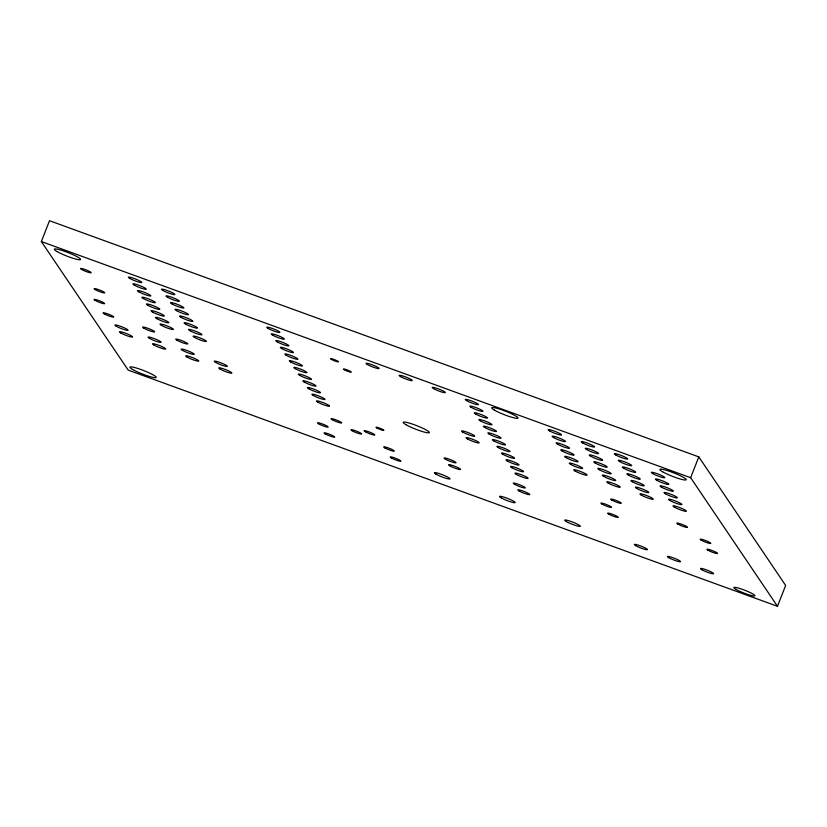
<?xml version="1.0" encoding="UTF-8"?>
<svg xmlns="http://www.w3.org/2000/svg" width="827" height="827" viewBox="0 0 827 827"><rect width="100%" height="100%" fill="white"/><g stroke="black" fill="none" stroke-linecap="round" stroke-linejoin="round"><path stroke-width="1.24" d="M41.35 241.556L49.517 220.716L698.794 456.876L785.65 585.444L777.483 606.284L128.206 370.124L41.35 241.556L690.638 477.706L777.483 606.284M690.638 477.706L698.794 456.876M665.404 493.771A7.164 0.93 21.4 0 0 676.868 497.937A7.164 0.93 21.4 0 0 669.777 493.843A7.164 0.93 21.4 0 0 665.404 493.771M57.053 251.553A14.1 1.84 21.4 0 0 79.619 259.761A14.1 1.84 21.4 0 0 65.674 251.697A14.1 1.84 21.4 0 0 57.053 251.553M619.733 461.59A7.164 0.93 21.4 0 0 631.197 465.756A7.164 0.93 21.4 0 0 624.116 461.662A7.164 0.93 21.4 0 0 619.733 461.59M662.654 471.814A14.1 1.84 21.4 0 0 685.221 480.022A14.1 1.84 21.4 0 0 671.276 471.959A14.1 1.84 21.4 0 0 662.654 471.814M608.238 483.092A7.164 0.93 21.4 0 0 619.702 487.268A7.164 0.93 21.4 0 0 612.621 483.164A7.164 0.93 21.4 0 0 608.238 483.092M286.173 355.238A7.05 0.92 21.4 0 0 297.451 359.342A7.05 0.92 21.4 0 0 290.473 355.31A7.05 0.92 21.4 0 0 286.173 355.238M143.36 298.557A7.164 0.93 21.4 0 0 154.825 302.723A7.164 0.93 21.4 0 0 147.744 298.63A7.164 0.93 21.4 0 0 143.36 298.557M501.152 497.844A8.425 1.096 21.4 0 0 514.621 502.744A8.425 1.096 21.4 0 0 506.3 497.937A8.425 1.096 21.4 0 0 501.152 497.844M511.82 467.689A7.05 0.92 21.4 0 0 523.109 471.793A7.05 0.92 21.4 0 0 516.131 467.762A7.05 0.92 21.4 0 0 511.82 467.689M701.286 540.207A5.727 0.744 21.4 0 0 710.455 543.535A5.727 0.744 21.4 0 0 704.79 540.269A5.727 0.744 21.4 0 0 701.286 540.207M582.653 442.921A7.164 0.93 21.4 0 0 594.106 447.087A7.164 0.93 21.4 0 0 587.025 442.993A7.164 0.93 21.4 0 0 582.653 442.921M668.785 557.687A7.05 0.92 21.4 0 0 680.073 561.791A7.05 0.92 21.4 0 0 673.095 557.76A7.05 0.92 21.4 0 0 668.785 557.687M132.671 369.504A14.1 1.84 21.4 0 0 155.238 377.712A14.1 1.84 21.4 0 0 141.293 369.648A14.1 1.84 21.4 0 0 132.671 369.504M736.102 589.455A11.289 1.468 21.4 0 0 754.162 596.019A11.289 1.468 21.4 0 0 742.997 589.568A11.289 1.468 21.4 0 0 736.102 589.455M405.881 424.664A14.1 1.84 21.4 0 0 428.448 432.872A14.1 1.84 21.4 0 0 414.492 424.809A14.1 1.84 21.4 0 0 405.881 424.664M494.463 410.151A14.1 1.84 21.4 0 0 517.03 418.359A14.1 1.84 21.4 0 0 503.085 410.295A14.1 1.84 21.4 0 0 494.463 410.151M331.4 359.425A4.228 0.548 21.4 0 0 338.171 361.885A4.228 0.548 21.4 0 0 333.994 359.466A4.228 0.548 21.4 0 0 331.4 359.425M344.249 369.731A4.228 0.548 21.4 0 0 351.01 372.191A4.228 0.548 21.4 0 0 346.833 369.772A4.228 0.548 21.4 0 0 344.249 369.731M376.833 427.972A4.228 0.548 21.4 0 0 383.604 430.433A4.228 0.548 21.4 0 0 379.417 428.014A4.228 0.548 21.4 0 0 376.833 427.972M566.299 521.537A8.425 1.096 21.4 0 0 579.768 526.437A8.425 1.096 21.4 0 0 571.436 521.63A8.425 1.096 21.4 0 0 566.299 521.537M436.005 474.15A8.425 1.096 21.4 0 0 449.474 479.05A8.425 1.096 21.4 0 0 441.153 474.243A8.425 1.096 21.4 0 0 436.005 474.15M514.528 484.25A6.451 0.837 21.4 0 0 524.845 488.002A6.451 0.837 21.4 0 0 518.467 484.312A6.451 0.837 21.4 0 0 514.528 484.25M519.046 490.949A6.451 0.837 21.4 0 0 529.352 494.701A6.451 0.837 21.4 0 0 522.984 491.021A6.451 0.837 21.4 0 0 519.046 490.949M701.875 569.72A7.05 0.92 21.4 0 0 713.163 573.824A7.05 0.92 21.4 0 0 706.186 569.793A7.05 0.92 21.4 0 0 701.875 569.72M635.694 545.655A7.05 0.92 21.4 0 0 646.972 549.759A7.05 0.92 21.4 0 0 640.005 545.727A7.05 0.92 21.4 0 0 635.694 545.655M384.793 447.872A5.727 0.744 21.4 0 0 393.952 451.201A5.727 0.744 21.4 0 0 388.297 447.934A5.727 0.744 21.4 0 0 384.793 447.872M318.612 423.796A5.727 0.744 21.4 0 0 327.771 427.135A5.727 0.744 21.4 0 0 322.106 423.858A5.727 0.744 21.4 0 0 318.612 423.796M391.347 457.941A5.727 0.744 21.4 0 0 400.516 461.27A5.727 0.744 21.4 0 0 394.851 458.003A5.727 0.744 21.4 0 0 391.347 457.941M325.166 433.865A5.727 0.744 21.4 0 0 334.325 437.204A5.727 0.744 21.4 0 0 328.66 433.927A5.727 0.744 21.4 0 0 325.166 433.865M104.181 313.815A5.727 0.744 21.4 0 0 113.34 317.154A5.727 0.744 21.4 0 0 107.675 313.878A5.727 0.744 21.4 0 0 104.181 313.815M95.146 300.408A5.727 0.744 21.4 0 0 104.305 303.736A5.727 0.744 21.4 0 0 98.64 300.47A5.727 0.744 21.4 0 0 95.146 300.408M611.784 500.056A5.727 0.744 21.4 0 0 620.943 503.385A5.727 0.744 21.4 0 0 615.278 500.118A5.727 0.744 21.4 0 0 611.784 500.056M677.964 524.132A5.727 0.744 21.4 0 0 687.134 527.461A5.727 0.744 21.4 0 0 681.469 524.184A5.727 0.744 21.4 0 0 677.964 524.132M570.661 464.392A7.164 0.93 21.4 0 0 582.125 468.568A7.164 0.93 21.4 0 0 575.034 464.464A7.164 0.93 21.4 0 0 570.661 464.392M603.751 476.435A7.164 0.93 21.4 0 0 615.216 480.601A7.164 0.93 21.4 0 0 608.134 476.507A7.164 0.93 21.4 0 0 603.751 476.435M636.842 488.468A7.164 0.93 21.4 0 0 648.306 492.634A7.164 0.93 21.4 0 0 641.225 488.54A7.164 0.93 21.4 0 0 636.842 488.468M669.942 500.5A7.164 0.93 21.4 0 0 681.407 504.677A7.164 0.93 21.4 0 0 674.315 500.573A7.164 0.93 21.4 0 0 669.942 500.5M566.123 457.662A7.164 0.93 21.4 0 0 577.587 461.828A7.164 0.93 21.4 0 0 570.506 457.734A7.164 0.93 21.4 0 0 566.123 457.662M599.224 469.695A7.164 0.93 21.4 0 0 610.677 473.871A7.164 0.93 21.4 0 0 603.596 469.767A7.164 0.93 21.4 0 0 599.224 469.695M632.314 481.738A7.164 0.93 21.4 0 0 643.778 485.904A7.164 0.93 21.4 0 0 636.687 481.81A7.164 0.93 21.4 0 0 632.314 481.738M575.147 471.059A7.164 0.93 21.4 0 0 586.612 475.225A7.164 0.93 21.4 0 0 579.531 471.132A7.164 0.93 21.4 0 0 575.147 471.059M641.338 495.135A7.164 0.93 21.4 0 0 652.803 499.301A7.164 0.93 21.4 0 0 645.711 495.208A7.164 0.93 21.4 0 0 641.338 495.135M674.429 507.168A7.164 0.93 21.4 0 0 685.893 511.334A7.164 0.93 21.4 0 0 678.802 507.24A7.164 0.93 21.4 0 0 674.429 507.168M549.552 430.888A7.164 0.93 21.4 0 0 561.016 435.054A7.164 0.93 21.4 0 0 553.935 430.96A7.164 0.93 21.4 0 0 549.552 430.888M615.743 454.953A7.164 0.93 21.4 0 0 627.207 459.13A7.164 0.93 21.4 0 0 620.116 455.026A7.164 0.93 21.4 0 0 615.743 454.953M562.143 451.015A7.164 0.93 21.4 0 0 573.607 455.191A7.164 0.93 21.4 0 0 566.516 451.097A7.164 0.93 21.4 0 0 562.143 451.015M595.233 463.058A7.164 0.93 21.4 0 0 606.698 467.224A7.164 0.93 21.4 0 0 599.616 463.13A7.164 0.93 21.4 0 0 595.233 463.058M628.334 475.091A7.164 0.93 21.4 0 0 639.788 479.257A7.164 0.93 21.4 0 0 632.707 475.163A7.164 0.93 21.4 0 0 628.334 475.091M661.424 487.124A7.164 0.93 21.4 0 0 672.889 491.3A7.164 0.93 21.4 0 0 665.797 487.206A7.164 0.93 21.4 0 0 661.424 487.124M557.543 444.182A7.164 0.93 21.4 0 0 568.997 448.348A7.164 0.93 21.4 0 0 561.915 444.254A7.164 0.93 21.4 0 0 557.543 444.182M590.633 456.215A7.164 0.93 21.4 0 0 602.097 460.391A7.164 0.93 21.4 0 0 595.006 456.287A7.164 0.93 21.4 0 0 590.633 456.215M623.723 468.258A7.164 0.93 21.4 0 0 635.188 472.424A7.164 0.93 21.4 0 0 628.096 468.33A7.164 0.93 21.4 0 0 623.723 468.258M656.814 480.291A7.164 0.93 21.4 0 0 668.278 484.457A7.164 0.93 21.4 0 0 661.197 480.363A7.164 0.93 21.4 0 0 656.814 480.291M553.552 437.514A7.164 0.93 21.4 0 0 565.017 441.68A7.164 0.93 21.4 0 0 557.925 437.586A7.164 0.93 21.4 0 0 553.552 437.514M586.643 449.547A7.164 0.93 21.4 0 0 598.107 453.723A7.164 0.93 21.4 0 0 591.016 449.63A7.164 0.93 21.4 0 0 586.643 449.547M652.823 473.623A7.164 0.93 21.4 0 0 664.288 477.799A7.164 0.93 21.4 0 0 657.207 473.695A7.164 0.93 21.4 0 0 652.823 473.623M462.924 432.19A7.05 0.92 21.4 0 0 474.212 436.294A7.05 0.92 21.4 0 0 467.234 432.263A7.05 0.92 21.4 0 0 462.924 432.19M467.441 438.889A7.05 0.92 21.4 0 0 478.719 442.993A7.05 0.92 21.4 0 0 471.752 438.961A7.05 0.92 21.4 0 0 467.441 438.889M367.384 364.531A7.05 0.92 21.4 0 0 378.663 368.635A7.05 0.92 21.4 0 0 371.685 364.604A7.05 0.92 21.4 0 0 367.384 364.531M400.475 376.564A7.05 0.92 21.4 0 0 411.753 380.668A7.05 0.92 21.4 0 0 404.785 376.636A7.05 0.92 21.4 0 0 400.475 376.564M433.565 388.607A7.05 0.92 21.4 0 0 444.854 392.711A7.05 0.92 21.4 0 0 437.876 388.68A7.05 0.92 21.4 0 0 433.565 388.607M516.337 474.398A7.05 0.92 21.4 0 0 527.626 478.502A7.05 0.92 21.4 0 0 520.648 474.471A7.05 0.92 21.4 0 0 516.337 474.398M507.313 460.99A7.05 0.92 21.4 0 0 518.591 465.094A7.05 0.92 21.4 0 0 511.613 461.063A7.05 0.92 21.4 0 0 507.313 460.99M502.795 454.281A7.05 0.92 21.4 0 0 514.074 458.385A7.05 0.92 21.4 0 0 507.096 454.354A7.05 0.92 21.4 0 0 502.795 454.281M498.278 447.572A7.05 0.92 21.4 0 0 509.556 451.676A7.05 0.92 21.4 0 0 502.578 447.645A7.05 0.92 21.4 0 0 498.278 447.572M493.76 440.874A7.05 0.92 21.4 0 0 505.039 444.978A7.05 0.92 21.4 0 0 498.071 440.946A7.05 0.92 21.4 0 0 493.76 440.874M489.243 434.165A7.05 0.92 21.4 0 0 500.521 438.269A7.05 0.92 21.4 0 0 493.554 434.237A7.05 0.92 21.4 0 0 489.243 434.165M484.725 427.466A7.05 0.92 21.4 0 0 496.014 431.57A7.05 0.92 21.4 0 0 489.036 427.538A7.05 0.92 21.4 0 0 484.725 427.466M480.208 420.757A7.05 0.92 21.4 0 0 491.496 424.861A7.05 0.92 21.4 0 0 484.519 420.829A7.05 0.92 21.4 0 0 480.208 420.757M475.69 414.048A7.05 0.92 21.4 0 0 486.979 418.152A7.05 0.92 21.4 0 0 480.001 414.12A7.05 0.92 21.4 0 0 475.69 414.048M471.173 407.349A7.05 0.92 21.4 0 0 482.461 411.453A7.05 0.92 21.4 0 0 475.484 407.422A7.05 0.92 21.4 0 0 471.173 407.349M466.655 400.64A7.05 0.92 21.4 0 0 477.944 404.744A7.05 0.92 21.4 0 0 470.966 400.713A7.05 0.92 21.4 0 0 466.655 400.64M268.103 328.422A7.05 0.92 21.4 0 0 279.381 332.526A7.05 0.92 21.4 0 0 272.414 328.495A7.05 0.92 21.4 0 0 268.103 328.422M272.621 335.131A7.05 0.92 21.4 0 0 283.899 339.235A7.05 0.92 21.4 0 0 276.931 335.204A7.05 0.92 21.4 0 0 272.621 335.131M277.138 341.83A7.05 0.92 21.4 0 0 288.416 345.934A7.05 0.92 21.4 0 0 281.438 341.902A7.05 0.92 21.4 0 0 277.138 341.83M281.656 348.539A7.05 0.92 21.4 0 0 292.934 352.643A7.05 0.92 21.4 0 0 285.956 348.612A7.05 0.92 21.4 0 0 281.656 348.539M290.68 361.947A7.05 0.92 21.4 0 0 301.969 366.051A7.05 0.92 21.4 0 0 294.991 362.019A7.05 0.92 21.4 0 0 290.68 361.947M295.198 368.656A7.05 0.92 21.4 0 0 306.486 372.76A7.05 0.92 21.4 0 0 299.508 368.728A7.05 0.92 21.4 0 0 295.198 368.656M299.715 375.355A7.05 0.92 21.4 0 0 311.004 379.459A7.05 0.92 21.4 0 0 304.026 375.427A7.05 0.92 21.4 0 0 299.715 375.355M304.233 382.064A7.05 0.92 21.4 0 0 315.521 386.168A7.05 0.92 21.4 0 0 308.543 382.136A7.05 0.92 21.4 0 0 304.233 382.064M308.75 388.773A7.05 0.92 21.4 0 0 320.039 392.877A7.05 0.92 21.4 0 0 313.061 388.845A7.05 0.92 21.4 0 0 308.75 388.773M313.268 395.471A7.05 0.92 21.4 0 0 324.546 399.575A7.05 0.92 21.4 0 0 317.578 395.544A7.05 0.92 21.4 0 0 313.268 395.471M317.785 402.18A7.05 0.92 21.4 0 0 329.063 406.284A7.05 0.92 21.4 0 0 322.096 402.253A7.05 0.92 21.4 0 0 317.785 402.18M161.43 325.373A7.164 0.93 21.4 0 0 172.895 329.549A7.164 0.93 21.4 0 0 165.803 325.445A7.164 0.93 21.4 0 0 161.43 325.373M194.521 337.416A7.164 0.93 21.4 0 0 205.985 341.582A7.164 0.93 21.4 0 0 198.893 337.488A7.164 0.93 21.4 0 0 194.521 337.416M156.913 318.674A7.164 0.93 21.4 0 0 168.377 322.84A7.164 0.93 21.4 0 0 161.286 318.746A7.164 0.93 21.4 0 0 156.913 318.674M190.003 330.707A7.164 0.93 21.4 0 0 201.468 334.873A7.164 0.93 21.4 0 0 194.386 330.779A7.164 0.93 21.4 0 0 190.003 330.707M152.395 311.965A7.164 0.93 21.4 0 0 163.86 316.131A7.164 0.93 21.4 0 0 156.768 312.037A7.164 0.93 21.4 0 0 152.395 311.965M185.486 323.998A7.164 0.93 21.4 0 0 196.95 328.174A7.164 0.93 21.4 0 0 189.869 324.081A7.164 0.93 21.4 0 0 185.486 323.998M147.878 305.266A7.164 0.93 21.4 0 0 159.342 309.432A7.164 0.93 21.4 0 0 152.251 305.339A7.164 0.93 21.4 0 0 147.878 305.266M180.968 317.299A7.164 0.93 21.4 0 0 192.433 321.465A7.164 0.93 21.4 0 0 185.351 317.372A7.164 0.93 21.4 0 0 180.968 317.299M176.451 310.59A7.164 0.93 21.4 0 0 187.915 314.767A7.164 0.93 21.4 0 0 180.834 310.663A7.164 0.93 21.4 0 0 176.451 310.59M138.843 291.848A7.164 0.93 21.4 0 0 150.307 296.025A7.164 0.93 21.4 0 0 143.226 291.921A7.164 0.93 21.4 0 0 138.843 291.848M171.944 303.891A7.164 0.93 21.4 0 0 183.398 308.058A7.164 0.93 21.4 0 0 176.316 303.964A7.164 0.93 21.4 0 0 171.944 303.891M134.325 285.15A7.164 0.93 21.4 0 0 145.79 289.316A7.164 0.93 21.4 0 0 138.709 285.222A7.164 0.93 21.4 0 0 134.325 285.15M167.426 297.182A7.164 0.93 21.4 0 0 178.89 301.348A7.164 0.93 21.4 0 0 171.799 297.255A7.164 0.93 21.4 0 0 167.426 297.182M129.808 278.441A7.164 0.93 21.4 0 0 141.272 282.607A7.164 0.93 21.4 0 0 134.191 278.513A7.164 0.93 21.4 0 0 129.808 278.441M162.909 290.473A7.164 0.93 21.4 0 0 174.373 294.65A7.164 0.93 21.4 0 0 167.281 290.546A7.164 0.93 21.4 0 0 162.909 290.473M116.307 326.283A7.05 0.92 21.4 0 0 127.596 330.387A7.05 0.92 21.4 0 0 120.618 326.355A7.05 0.92 21.4 0 0 116.307 326.283M120.825 332.992A7.05 0.92 21.4 0 0 132.113 337.096A7.05 0.92 21.4 0 0 125.135 333.064A7.05 0.92 21.4 0 0 120.825 332.992M149.398 338.326A7.05 0.92 21.4 0 0 160.686 342.43A7.05 0.92 21.4 0 0 153.708 338.398A7.05 0.92 21.4 0 0 149.398 338.326M153.915 345.024A7.05 0.92 21.4 0 0 165.204 349.128A7.05 0.92 21.4 0 0 158.226 345.097A7.05 0.92 21.4 0 0 153.915 345.024M182.498 350.359A7.05 0.92 21.4 0 0 193.776 354.463A7.05 0.92 21.4 0 0 186.799 350.431A7.05 0.92 21.4 0 0 182.498 350.359M187.016 357.068A7.05 0.92 21.4 0 0 198.294 361.172A7.05 0.92 21.4 0 0 191.316 357.14A7.05 0.92 21.4 0 0 187.016 357.068M215.589 362.391A7.05 0.92 21.4 0 0 226.867 366.495A7.05 0.92 21.4 0 0 219.899 362.464A7.05 0.92 21.4 0 0 215.589 362.391M220.106 369.1A7.05 0.92 21.4 0 0 231.384 373.204A7.05 0.92 21.4 0 0 224.417 369.173A7.05 0.92 21.4 0 0 220.106 369.1M608.786 514.156A5.727 0.744 21.4 0 0 617.945 517.485A5.727 0.744 21.4 0 0 612.28 514.208A5.727 0.744 21.4 0 0 608.786 514.156M708.067 550.265A5.727 0.744 21.4 0 0 717.226 553.594A5.727 0.744 21.4 0 0 711.561 550.317A5.727 0.744 21.4 0 0 708.067 550.265M602.015 504.098A5.727 0.744 21.4 0 0 611.174 507.427A5.727 0.744 21.4 0 0 605.509 504.15A5.727 0.744 21.4 0 0 602.015 504.098M95.198 289.615A5.727 0.744 21.4 0 0 104.367 292.944A5.727 0.744 21.4 0 0 98.702 289.677A5.727 0.744 21.4 0 0 95.198 289.615M81.656 269.499A5.727 0.744 21.4 0 0 90.815 272.838A5.727 0.744 21.4 0 0 85.15 269.561A5.727 0.744 21.4 0 0 81.656 269.499M143.939 328.226A6.451 0.837 21.4 0 0 154.256 331.978A6.451 0.837 21.4 0 0 147.878 328.288A6.451 0.837 21.4 0 0 143.939 328.226M177.03 340.259A6.451 0.837 21.4 0 0 187.347 344.011A6.451 0.837 21.4 0 0 180.968 340.321A6.451 0.837 21.4 0 0 177.03 340.259M445.308 459.119A6.451 0.837 21.4 0 0 455.625 462.872A6.451 0.837 21.4 0 0 449.247 459.192A6.451 0.837 21.4 0 0 445.308 459.119M449.826 465.828A6.451 0.837 21.4 0 0 460.143 469.581A6.451 0.837 21.4 0 0 453.765 465.89A6.451 0.837 21.4 0 0 449.826 465.828M332.144 419.692A5.727 0.744 21.4 0 0 341.303 423.021A5.727 0.744 21.4 0 0 335.638 419.754A5.727 0.744 21.4 0 0 332.144 419.692M352.075 430.743A5.727 0.744 21.4 0 0 361.234 434.072A5.727 0.744 21.4 0 0 355.579 430.795A5.727 0.744 21.4 0 0 352.075 430.743M365.234 431.725A5.727 0.744 21.4 0 0 374.393 435.064A5.727 0.744 21.4 0 0 368.739 431.787A5.727 0.744 21.4 0 0 365.234 431.725"/></g></svg>
